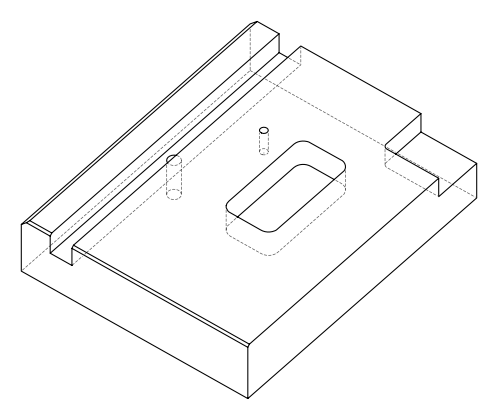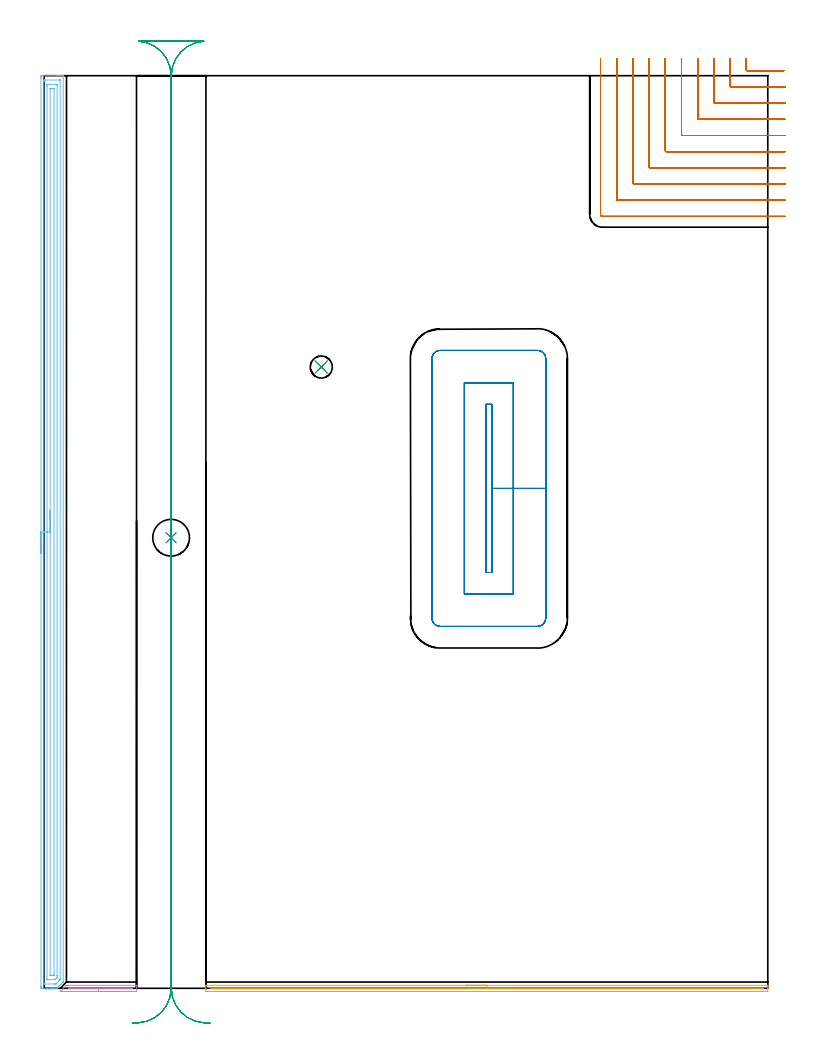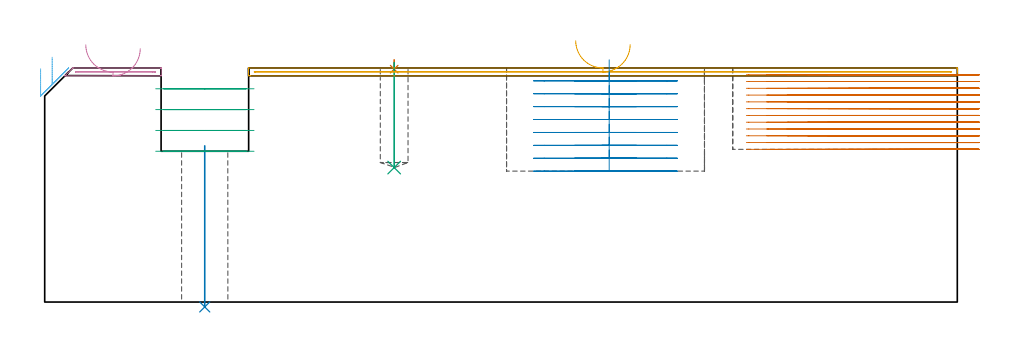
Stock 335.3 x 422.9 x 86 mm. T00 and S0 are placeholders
(PLAN: 9 operations, 6 tool changes, 65.3 min)
(1 SPOT_DRILL | STEP1POCKET | NXT0321_9005460120000 | 0.03 min | 1 mm3)
(2 INDEXABLE_INSERT_DRILL_THROUGH_HOLE_FROM_SOLID | STEP1HOLE | NXT0302_005 | 0.24 min | 19486 mm3)
(3 DRILL_BLIND_HOLE_INTO_CENTER | STEP1POCKET | NXT0301_073 | 0.16 min | 2872 mm3)
(4 AREA_MILL | FG_CHAMFER_SURFACE | UGT0205_001 | 0.68 min | 169 mm3)
(5 AREA_MILL_1 | FG_CHAMFER_SURFACE_1 | UGT0205_001 | 4.3 min | 1100 mm3)
(6 AREA_MILL_2 | FG_CHAMFER_SURFACE_2 | UGT0205_001 | 13.75 min | 22410 mm3)
(7 MILL_CORNER_NOTCH_RECTANGULAR | CORNER_NOTCH_RECTANGULAR | NXT0201_013 | Follow Part, ap 2.5, ae 75% | 24.69 min | 172960 mm3)
(8 MILL_RECTANGULAR_POCKET | POCKET_RECTANGULAR_STRAIGHT | UGT0201_094 | Follow Part, ap 5, ae 75% | 13.52 min | 401360 mm3)
(9 MILL_RECTANGULAR_SLOT | SLOT_RECTANGULAR | UGT0201_004 | Follow Part, ap 8, ae 75% | 7.89 min | 408525 mm3)
(TOOL NXT0321_9005460120000 | NC Spot Drill, 142deg, 12mm, Carbide, Uncoated | D12 PA142 FL30 Z2)
(TOOL NXT0302_005 | Index. Insert Drill 17mm [880-D1700L20-05] | D17 PA176 FL85 Z2)
(TOOL NXT0301_073 | Carbide Drill 10.2mm [860.1-1020-031A1-MM 2214] | D10.2 PA140 FL55 Z2)
(TOOL UGT0205_001 | Chamfer Mill 20 x 3 x 45 deg. | D20 FL50 Z2)
(TOOL NXT0201_013 | ENDMILL 10mm | D10 FL30 Z4)
(TOOL UGT0201_094 | End mill 20 mm | D20 FL38 Z4)
(TOOL UGT0201_004 | End Mill 32 mm | D32 FL53 Z6)
(OP 1 SPOT_DRILL)
G17 G21 G94 G90
T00 M6
G54
G17 G0 G90 X128.4 Y287.9 S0 M3
G43 Z96. H0
G94 G81 G98 Z85.561 F250. R89.
G80
M5
M2
(OP 2 INDEXABLE_INSERT_DRILL_THROUGH_HOLE_FROM_SOLID)
G17 G21 G94 G90
T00 M6
G54
G17 G0 G90 X58.8 Y208.8 S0 M3
G43 Z96. H1
G94 G81 G98 Z-1.797 F250. R57.4
G80
M5
M2
(OP 3 DRILL_BLIND_HOLE_INTO_CENTER)
G17 G21 G94 G90
T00 M6
G54
G17 G0 G90 X128.4 Y287.9 S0 M3
G43 Z96. H1
G94 G81 G98 Z49.4 F250. R88.
G80
M5
M2
(OP 4 AREA_MILL)
G17 G21 G94 G90
T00 M6
G54
G17 G0 G90 X35.1 Y-1.5 S1061 M3
G43 Z96. H0
Z93.1
G94 G1 X35.062 Z92.228 F250.
X34.948 Z91.364
X34.759 Z90.512
X34.497 Z89.68
X34.163 Z88.874
X33.76 Z88.1
X33.291 Z87.364
X32.76 Z86.672
X32.171 Z86.029
X31.528 Z85.44
X30.836 Z84.908
X30.1 Z84.44
X29.326 Z84.037
X28.52 Z83.703
X27.688 Z83.441
X26.836 Z83.252
X25.972 Z83.138
X25.1 Z83.1
X7.544 Y-1.499 Z83.101
X7.435 Y-1.495 Z83.103
X7.411 Y-1.491 Z83.105
X7.516 Y-1.384 Z83.213
X7.582 Y-1.317 Z83.281
X10.183 Y1.284 Z85.881
X10.22 Y1.319 Z85.917
X10.306 Y1.399 Z85.984
X10.526 Y1.4 Z86.
X42.765
X42.791 Y1.394 Z85.991
X42.795 Y1.392 Z85.989
X42.8 Y1.311 Z85.91
X42.799 Y-1.492 Z83.106
X42.765 Y-1.5 Z83.1
X25.1
Y-0.086 Z84.514
X11.41 Y-0.085 Z84.515
X11.374 Y-0.084 Z84.516
X11.304 Y-0.08 Z84.52
X11.282 Y-0.077 Z84.523
X11.287 Y-0.07 Z84.53
X11.306 Y-0.05 Z84.55
X11.344 Y-0.021 Z84.579
X11.377 Y-0.017 Z84.583
X11.41 Y-0.016 Z84.584
X12.257 Y-0.014 Z84.586
X39.674
X40.525 Y-0.018 Z84.582
X40.557 Y-0.021 Z84.579
X40.758 Y-0.05 Z84.55
X40.586 Y-0.08 Z84.52
X40.557 Y-0.082 Z84.518
X39.709 Y-0.086 Z84.514
X25.1
X24.228 Z84.552
X23.363 Z84.666
X22.512 Z84.855
X21.68 Z85.117
X20.874 Z85.451
X20.1 Z85.854
X19.364 Z86.323
X18.672 Z86.854
X18.029 Z87.443
X17.44 Z88.086
X16.908 Z88.779
X16.44 Z89.514
X16.037 Z90.288
X15.703 Z91.094
X15.441 Z91.926
X15.252 Z92.778
X15.138 Z93.643
X15.1 Z94.514
G0 Z96.
M5
M2
(OP 5 AREA_MILL_1)
G17 G21 G94 G90
T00 M6
G54
G17 G0 G90 X195.1 Y1.4 S1061 M3
G43 Z96. H0
G94 G1 X195.138 Z95.128 F250.
X195.252 Z94.263
X195.441 Z93.412
X195.703 Z92.58
X196.037 Z91.774
X196.44 Z91.
X196.908 Z90.264
X197.44 Z89.572
X198.029 Z88.929
X198.672 Z88.339
X199.364 Z87.808
X200.1 Z87.34
X200.874 Z86.937
X201.68 Z86.603
X202.512 Z86.341
X203.364 Z86.152
X204.228 Z86.038
X205.1 Z86.
X335.125
X335.29 Y1.397 Z85.988
X335.294 Y1.356 Z85.947
X335.3 Y0.96 Z85.56
Y0.648 Z85.247
Y-0.05 Z84.545
Y-1.288 Z83.309
X335.298 Y-1.491 Z83.105
X334.843 Y-1.5 Z83.1
X75.522
X75.356 Y-1.499 Z83.101
X74.902 Y-1.491 Z83.105
X74.9 Y-1.288 Z83.309
Y-0.05 Z84.545
Y0.648 Z85.247
Y0.96 Z85.56
X74.906 Y1.356 Z85.947
X74.91 Y1.397 Z85.988
X75.075 Y1.4 Z86.
X205.1
Y-0.014 Z84.586
X332.855 Y-0.015 Z84.585
X332.891 Y-0.017 Z84.583
X333.225 Y-0.05 Z84.55
X332.924 Y-0.083 Z84.517
X332.891 Y-0.085 Z84.515
X77.345
X77.309 Y-0.083 Z84.517
X76.975 Y-0.05 Z84.55
X77.276 Y-0.017 Z84.583
X77.309 Y-0.015 Z84.585
X205.1 Y-0.014 Z84.586
X205.972 Z84.624
X206.836 Z84.738
X207.688 Z84.926
X208.52 Z85.189
X209.326 Z85.523
X210.1 Z85.925
X210.836 Z86.394
X211.528 Z86.925
X212.171 Z87.515
X212.76 Z88.158
X213.292 Z88.85
X213.76 Z89.586
X214.163 Z90.359
X214.497 Z91.165
X214.759 Z91.997
X214.948 Z92.849
X215.062 Z93.714
X215.1 Z94.586
G0 Z96.
M5
M2
(OP 6 AREA_MILL_2)
G17 G21 G94 G90
T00 M6
G54
G17 G0 G90 X-1.5 Y201.45 S1061 M3
G43 Z96. H0
Z85.7
G94 G1 Y201.488 Z84.828 F250.
Y201.602 Z83.963
Y201.791 Z83.112
Y202.053 Z82.28
Y202.387 Z81.474
Y202.79 Z80.7
Y203.258 Z79.964
Y203.79 Z79.272
Y204.379 Z78.629
Y205.022 Z78.04
Y205.714 Z77.508
Y206.45 Z77.04
Y207.224 Z76.637
Y208.03 Z76.303
Y208.862 Z76.041
Y209.713 Z75.852
Y210.578 Z75.738
Y211.45 Z75.7
Y421.74
X-1.499 Y422.282 Z75.701
X-1.497 Y422.63 Z75.702
X-1.493 Y422.89 Z75.704
X-1.156 Y422.894 Z76.042
X-0.551 Y422.9 Z76.646
X5.834 Z83.029
X6.373 Z83.57
X6.708 Z83.904
X7.247 Z84.443
X7.582 Z84.777
X8.536 Z85.736
X8.67 Y422.897 Z85.863
X8.798 Y422.89 Z85.988
X8.8 Y422.729 Z86.
Y3.298
X8.794 Y2.898 Z85.992
X8.698 Y2.799 Z85.896
X8.456 Y2.554 Z85.652
X8.007 Y2.107 Z85.207
X7.71 Y1.809 Z84.908
X7.582 Y1.68 Z84.778
X7.232 Y1.331 Z84.431
X7.047 Y1.147 Z84.246
X6.417 Y0.515 Z83.613
X6.32 Y0.42 Z83.519
X6.221 Y0.32 Z83.42
X6.126 Y0.224 Z83.322
X6.035 Y0.134 Z83.234
X5.92 Y0.022 Z83.119
X5.892 Y0.003 Z83.09
X5.834 Y0.001 Z83.033
X5.802 Y0. Z83.
X5.57 Z82.77
X4.758 Z81.957
X4.087 Z81.282
X2.878 Z80.075
X1.466 Z78.661
X-1.089 Z76.108
X-1.156 Y0.001 Z76.041
X-1.493 Y0.01 Z75.704
X-1.497 Y0.27 Z75.702
X-1.499 Y0.618 Z75.701
X-1.5 Y0.97 Z75.7
Y211.45
X-0.086 Z77.114
Y420.294
X-0.085 Y420.495 Z77.115
X-0.08 Y420.841 Z77.12
X-0.079 Y420.88 Z77.121
X-0.072 Y420.89 Z77.128
X-0.041 Y420.893 Z77.159
X0.064 Y420.898 Z77.264
X0.196 Y420.9 Z77.396
X7.186 Z84.386
X7.337 Y420.897 Z84.537
X7.367 Y420.894 Z84.567
X7.377 Y420.89 Z84.577
X7.38 Y420.882 Z84.58
X7.383 Y420.846 Z84.583
X7.385 Y420.696 Z84.585
Y4.393
X7.383 Y4.191 Z84.583
X7.379 Y4.019 Z84.579
X7.376 Y3.938 Z84.576
X7.323 Y3.881 Z84.523
X7.168 Y3.722 Z84.368
X6.749 Y3.298 Z83.949
X5.841 Y2.391 Z83.041
X5.545 Y2.103 Z82.745
X5.463 Y2.024 Z82.663
X5.348 Y2.009 Z82.548
X4.961 Y2.004 Z82.161
X4.482 Y2. Z81.682
X0.114 Z77.314
X-0.037 Y2.003 Z77.163
X-0.067 Y2.006 Z77.133
X-0.077 Y2.01 Z77.123
X-0.08 Y2.018 Z77.12
X-0.083 Y2.054 Z77.117
X-0.085 Y2.204 Z77.115
X-0.086 Y211.45 Z77.114
X1.328 Z78.528
X1.329 Y417.955 Z78.529
X1.331 Y418.708 Z78.531
X1.333 Y418.844 Z78.533
X1.335 Y418.886 Z78.535
X1.372 Y418.89 Z78.572
X1.466 Y418.894 Z78.666
X2.152 Y418.9 Z79.352
X2.339 Z79.539
X4.773 Z81.973
X5.647 Z82.847
X5.834 Y418.898 Z83.034
X5.897 Y418.895 Z83.097
X5.945 Y418.89 Z83.145
X5.965 Y418.881 Z83.165
X5.966 Y418.848 Z83.166
X5.97 Y418.708 Z83.17
X5.971 Y418.569 Z83.171
Y5.978
Y5.839
X5.964 Y5.085 Z83.164
X5.953 Y4.964 Z83.153
X5.834 Y4.841 Z83.034
X5.516 Y4.517 Z82.716
X5.192 Y4.191 Z82.392
X5.074 Y4.076 Z82.274
X5.035 Y4.04 Z82.235
X5.004 Y4.015 Z82.204
X4.961 Y4.01 Z82.161
X4.273 Y4.001 Z81.473
X1.653 Y4. Z78.853
X1.466 Y4.002 Z78.666
X1.403 Y4.005 Z78.603
X1.355 Y4.01 Z78.555
X1.335 Y4.019 Z78.535
X1.334 Y4.052 Z78.534
X1.33 Y4.191 Z78.53
X1.329 Y4.331 Z78.529
X1.328 Y211.45 Z78.528
X2.743 Z79.943
Y416.67
X2.746 Y416.798 Z79.946
X2.749 Y416.876 Z79.949
X2.788 Y416.89 Z79.988
X3.213 Y416.9 Z80.413
X3.234 Z80.434
X4.108 Z81.308
X4.507 Y416.893 Z81.707
X4.551 Y416.89 Z81.751
X4.554 Y416.858 Z81.754
X4.557 Y416.808 Z81.757
X4.556 Y6.23 Z81.756
X4.554 Y6.102 Z81.754
X4.551 Y6.024 Z81.751
X4.512 Y6.01 Z81.712
X4.087 Y6. Z81.287
X4.066 Z81.266
X3.192 Z80.392
X2.793 Y6.007 Z79.993
X2.749 Y6.01 Z79.949
X2.746 Y6.042 Z79.946
X2.743 Y6.092 Z79.943
Y211.45
Y212.322 Z79.981
Y213.186 Z80.095
Y214.038 Z80.283
Y214.87 Z80.546
Y215.676 Z80.88
Y216.45 Z81.282
Y217.186 Z81.751
Y217.878 Z82.282
Y218.521 Z82.872
Y219.11 Z83.515
Y219.641 Z84.207
Y220.11 Z84.943
Y220.513 Z85.716
Y220.847 Z86.522
Y221.109 Z87.354
Y221.298 Z88.206
Y221.412 Z89.071
Y221.45 Z89.943
G0 Z96.
M5
M2
(OP 7 MILL_CORNER_NOTCH_RECTANGULAR)
G17 G21 G94 G90
T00 M6
G54
G17 G0 G90 X325.3 Y430.9 S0 M3
G43 Z96. H0
Z83.508
G94 G1 Y427.9 F250.
Y425.695 F500.
G3 X325.795 Y425.2 R0.5
G1 X339.74
X342.74 F250.
G0 Z96.
X317.8 Y430.9
Z83.508
G1 Y427.9
Y418.195 F500.
G3 X318.295 Y417.7 R0.5
G1 X340.3
X343.3 F250.
G0 Z96.
X310.3 Y430.9
Z83.508
G1 Y427.9
Y410.695 F500.
G3 X310.795 Y410.2 R0.5
G1 X340.3
X343.3 F250.
G0 Z96.
X302.8 Y430.9
Z83.508
G1 Y427.9
Y403.196 F500.
G3 X303.296 Y402.7 R0.5
G1 X340.3
X343.3 F250.
G0 Z96.
X295.3 Y430.9
Z83.508
G1 Y427.9
Y395.696 F500.
G3 X295.796 Y395.2 R0.5
G1 X340.3
X343.3 F250.
G0 Z96.
X287.8 Y430.9
Z83.508
G1 Y427.9
Y388.196 F500.
G3 X288.296 Y387.7 R0.5
G1 X340.3
X343.3 F250.
G0 Z96.
X280.3 Y430.9
Z83.508
G1 Y427.9
Y380.696 F500.
G3 X280.796 Y380.2 R0.5
G1 X340.3
X343.3 F250.
G0 Z96.
X272.8 Y430.9
Z83.508
G1 Y427.9
Y373.196 F500.
G3 X273.296 Y372.7 R0.5
G1 X340.3
X343.3 F250.
G0 Z96.
X265.3 Y430.9
Z83.508
G1 Y427.9
Y365.697 F500.
G3 X265.797 Y365.2 R0.5
G1 X340.3
X343.3 F250.
G0 Z96.
X257.8 Y430.9
Z83.508
G1 Y427.9
Y358.6 F500.
G3 X258.7 Y357.7 R0.9
G1 X340.3
X343.3 F250.
G0 Z96.
X325.3 Y430.9
Z81.017
G1 Y427.9
Y425.695 F500.
G3 X325.795 Y425.2 R0.5
G1 X339.74
X342.74 F250.
G0 Z96.
X317.8 Y430.9
Z81.017
G1 Y427.9
Y418.195 F500.
G3 X318.295 Y417.7 R0.5
G1 X340.3
X343.3 F250.
G0 Z96.
X310.3 Y430.9
Z81.017
G1 Y427.9
Y410.695 F500.
G3 X310.795 Y410.2 R0.5
G1 X340.3
X343.3 F250.
G0 Z96.
X302.8 Y430.9
Z81.017
G1 Y427.9
Y403.196 F500.
G3 X303.296 Y402.7 R0.5
G1 X340.3
X343.3 F250.
G0 Z96.
X295.3 Y430.9
Z81.017
G1 Y427.9
Y395.696 F500.
G3 X295.796 Y395.2 R0.5
G1 X340.3
X343.3 F250.
G0 Z96.
X287.8 Y430.9
Z81.017
G1 Y427.9
Y388.196 F500.
G3 X288.296 Y387.7 R0.5
G1 X340.3
X343.3 F250.
G0 Z96.
X280.3 Y430.9
Z81.017
G1 Y427.9
Y380.696 F500.
G3 X280.796 Y380.2 R0.5
G1 X340.3
X343.3 F250.
G0 Z96.
X272.8 Y430.9
Z81.017
G1 Y427.9
Y373.196 F500.
G3 X273.296 Y372.7 R0.5
G1 X340.3
X343.3 F250.
G0 Z96.
X265.3 Y430.9
Z81.017
G1 Y427.9
Y365.697 F500.
G3 X265.797 Y365.2 R0.5
G1 X340.3
X343.3 F250.
G0 Z96.
X257.8 Y430.9
Z81.017
G1 Y427.9
Y358.6 F500.
G3 X258.7 Y357.7 R0.9
G1 X340.3
X343.3 F250.
G0 Z96.
X325.3 Y430.9
Z78.525
G1 Y427.9
Y425.695 F500.
G3 X325.795 Y425.2 R0.5
G1 X339.74
X342.74 F250.
G0 Z96.
X317.8 Y430.9
Z78.525
G1 Y427.9
Y418.195 F500.
G3 X318.295 Y417.7 R0.5
G1 X340.3
X343.3 F250.
G0 Z96.
X310.3 Y430.9
Z78.525
G1 Y427.9
Y410.695 F500.
G3 X310.795 Y410.2 R0.5
G1 X340.3
X343.3 F250.
G0 Z96.
X302.8 Y430.9
Z78.525
G1 Y427.9
Y403.196 F500.
G3 X303.296 Y402.7 R0.5
G1 X340.3
X343.3 F250.
G0 Z96.
X295.3 Y430.9
Z78.525
G1 Y427.9
Y395.696 F500.
G3 X295.796 Y395.2 R0.5
G1 X340.3
X343.3 F250.
G0 Z96.
X287.8 Y430.9
Z78.525
G1 Y427.9
Y388.196 F500.
G3 X288.296 Y387.7 R0.5
G1 X340.3
X343.3 F250.
G0 Z96.
X280.3 Y430.9
Z78.525
G1 Y427.9
Y380.696 F500.
G3 X280.796 Y380.2 R0.5
G1 X340.3
X343.3 F250.
G0 Z96.
X272.8 Y430.9
Z78.525
G1 Y427.9
Y373.196 F500.
G3 X273.296 Y372.7 R0.5
G1 X340.3
X343.3 F250.
G0 Z96.
X265.3 Y430.9
Z78.525
G1 Y427.9
Y365.697 F500.
G3 X265.797 Y365.2 R0.5
G1 X340.3
X343.3 F250.
G0 Z96.
X257.8 Y430.9
Z78.525
G1 Y427.9
Y358.6 F500.
G3 X258.7 Y357.7 R0.9
G1 X340.3
X343.3 F250.
G0 Z96.
X325.3 Y430.9
Z76.033
G1 Y427.9
Y425.695 F500.
G3 X325.795 Y425.2 R0.5
G1 X339.74
X342.74 F250.
G0 Z96.
X317.8 Y430.9
Z76.033
G1 Y427.9
Y418.195 F500.
G3 X318.295 Y417.7 R0.5
G1 X340.3
X343.3 F250.
G0 Z96.
X310.3 Y430.9
Z76.033
G1 Y427.9
Y410.695 F500.
G3 X310.795 Y410.2 R0.5
G1 X340.3
X343.3 F250.
G0 Z96.
X302.8 Y430.9
Z76.033
G1 Y427.9
Y403.196 F500.
G3 X303.296 Y402.7 R0.5
G1 X340.3
X343.3 F250.
G0 Z96.
X295.3 Y430.9
Z76.033
G1 Y427.9
Y395.696 F500.
G3 X295.796 Y395.2 R0.5
G1 X340.3
X343.3 F250.
G0 Z96.
X287.8 Y430.9
Z76.033
G1 Y427.9
Y388.196 F500.
G3 X288.296 Y387.7 R0.5
G1 X340.3
X343.3 F250.
G0 Z96.
X280.3 Y430.9
Z76.033
G1 Y427.9
Y380.696 F500.
G3 X280.796 Y380.2 R0.5
G1 X340.3
X343.3 F250.
G0 Z96.
X272.8 Y430.9
Z76.033
G1 Y427.9
Y373.196 F500.
G3 X273.296 Y372.7 R0.5
G1 X340.3
X343.3 F250.
G0 Z96.
X265.3 Y430.9
Z76.033
G1 Y427.9
Y365.697 F500.
G3 X265.797 Y365.2 R0.5
G1 X340.3
X343.3 F250.
G0 Z96.
X257.8 Y430.9
Z76.033
G1 Y427.9
Y358.6 F500.
G3 X258.7 Y357.7 R0.9
G1 X340.3
X343.3 F250.
G0 Z96.
X325.3 Y430.9
Z73.542
G1 Y427.9
Y425.695 F500.
G3 X325.795 Y425.2 R0.5
G1 X339.74
X342.74 F250.
G0 Z96.
X317.8 Y430.9
Z73.542
G1 Y427.9
Y418.195 F500.
G3 X318.295 Y417.7 R0.5
G1 X340.3
X343.3 F250.
G0 Z96.
X310.3 Y430.9
Z73.542
G1 Y427.9
Y410.695 F500.
G3 X310.795 Y410.2 R0.5
G1 X340.3
X343.3 F250.
G0 Z96.
X302.8 Y430.9
Z73.542
G1 Y427.9
Y403.196 F500.
G3 X303.296 Y402.7 R0.5
G1 X340.3
X343.3 F250.
G0 Z96.
X295.3 Y430.9
Z73.542
G1 Y427.9
Y395.696 F500.
G3 X295.796 Y395.2 R0.5
G1 X340.3
X343.3 F250.
G0 Z96.
X287.8 Y430.9
Z73.542
G1 Y427.9
Y388.196 F500.
G3 X288.296 Y387.7 R0.5
G1 X340.3
X343.3 F250.
G0 Z96.
X280.3 Y430.9
Z73.542
G1 Y427.9
Y380.696 F500.
G3 X280.796 Y380.2 R0.5
G1 X340.3
X343.3 F250.
G0 Z96.
X272.8 Y430.9
Z73.542
G1 Y427.9
Y373.196 F500.
G3 X273.296 Y372.7 R0.5
G1 X340.3
X343.3 F250.
G0 Z96.
X265.3 Y430.9
Z73.542
G1 Y427.9
Y365.697 F500.
G3 X265.797 Y365.2 R0.5
G1 X340.3
X343.3 F250.
G0 Z96.
X257.8 Y430.9
Z73.542
G1 Y427.9
Y358.6 F500.
G3 X258.7 Y357.7 R0.9
G1 X340.3
X343.3 F250.
G0 Z96.
X325.3 Y430.9
Z71.05
G1 Y427.9
Y425.695 F500.
G3 X325.795 Y425.2 R0.5
G1 X339.74
X342.74 F250.
G0 Z96.
X317.8 Y430.9
Z71.05
G1 Y427.9
Y418.195 F500.
G3 X318.295 Y417.7 R0.5
G1 X340.3
X343.3 F250.
G0 Z96.
X310.3 Y430.9
Z71.05
G1 Y427.9
Y410.695 F500.
G3 X310.795 Y410.2 R0.5
G1 X340.3
X343.3 F250.
G0 Z96.
X302.8 Y430.9
Z71.05
G1 Y427.9
Y403.196 F500.
G3 X303.296 Y402.7 R0.5
G1 X340.3
X343.3 F250.
G0 Z96.
X295.3 Y430.9
Z71.05
G1 Y427.9
Y395.696 F500.
G3 X295.796 Y395.2 R0.5
G1 X340.3
X343.3 F250.
G0 Z96.
X287.8 Y430.9
Z71.05
G1 Y427.9
Y388.196 F500.
G3 X288.296 Y387.7 R0.5
G1 X340.3
X343.3 F250.
G0 Z96.
X280.3 Y430.9
Z71.05
G1 Y427.9
Y380.696 F500.
G3 X280.796 Y380.2 R0.5
G1 X340.3
X343.3 F250.
G0 Z96.
X272.8 Y430.9
Z71.05
G1 Y427.9
Y373.196 F500.
G3 X273.296 Y372.7 R0.5
G1 X340.3
X343.3 F250.
G0 Z96.
X265.3 Y430.9
Z71.05
G1 Y427.9
Y365.697 F500.
G3 X265.797 Y365.2 R0.5
G1 X340.3
X343.3 F250.
G0 Z96.
X257.8 Y430.9
Z71.05
G1 Y427.9
Y358.6 F500.
G3 X258.7 Y357.7 R0.9
G1 X340.3
X343.3 F250.
G0 Z96.
X325.3 Y430.9
Z68.558
G1 Y427.9
Y425.695 F500.
G3 X325.795 Y425.2 R0.5
G1 X339.74
X342.74 F250.
G0 Z96.
X317.8 Y430.9
Z68.558
G1 Y427.9
Y418.195 F500.
G3 X318.295 Y417.7 R0.5
G1 X340.3
X343.3 F250.
G0 Z96.
X310.3 Y430.9
Z68.558
G1 Y427.9
Y410.695 F500.
G3 X310.795 Y410.2 R0.5
G1 X340.3
X343.3 F250.
G0 Z96.
X302.8 Y430.9
Z68.558
G1 Y427.9
Y403.196 F500.
G3 X303.296 Y402.7 R0.5
G1 X340.3
X343.3 F250.
G0 Z96.
X295.3 Y430.9
Z68.558
G1 Y427.9
Y395.696 F500.
G3 X295.796 Y395.2 R0.5
G1 X340.3
X343.3 F250.
G0 Z96.
X287.8 Y430.9
Z68.558
G1 Y427.9
Y388.196 F500.
G3 X288.296 Y387.7 R0.5
G1 X340.3
X343.3 F250.
G0 Z96.
X280.3 Y430.9
Z68.558
G1 Y427.9
Y380.696 F500.
G3 X280.796 Y380.2 R0.5
G1 X340.3
X343.3 F250.
G0 Z96.
X272.8 Y430.9
Z68.558
G1 Y427.9
Y373.196 F500.
G3 X273.296 Y372.7 R0.5
G1 X340.3
X343.3 F250.
G0 Z96.
X265.3 Y430.9
Z68.558
G1 Y427.9
Y365.697 F500.
G3 X265.797 Y365.2 R0.5
G1 X340.3
X343.3 F250.
G0 Z96.
X257.8 Y430.9
Z68.558
G1 Y427.9
Y358.6 F500.
G3 X258.7 Y357.7 R0.9
G1 X340.3
X343.3 F250.
G0 Z96.
X325.3 Y430.9
Z66.067
G1 Y427.9
Y425.695 F500.
G3 X325.795 Y425.2 R0.5
G1 X339.74
X342.74 F250.
G0 Z96.
X317.8 Y430.9
Z66.067
G1 Y427.9
Y418.195 F500.
G3 X318.295 Y417.7 R0.5
G1 X340.3
X343.3 F250.
G0 Z96.
X310.3 Y430.9
Z66.067
G1 Y427.9
Y410.695 F500.
G3 X310.795 Y410.2 R0.5
G1 X340.3
X343.3 F250.
G0 Z96.
X302.8 Y430.9
Z66.067
G1 Y427.9
Y403.196 F500.
G3 X303.296 Y402.7 R0.5
G1 X340.3
X343.3 F250.
G0 Z96.
X295.3 Y430.9
Z66.067
G1 Y427.9
Y395.696 F500.
G3 X295.796 Y395.2 R0.5
G1 X340.3
X343.3 F250.
G0 Z96.
X287.8 Y430.9
Z66.067
G1 Y427.9
Y388.196 F500.
G3 X288.296 Y387.7 R0.5
G1 X340.3
X343.3 F250.
G0 Z96.
X280.3 Y430.9
Z66.067
G1 Y427.9
Y380.696 F500.
G3 X280.796 Y380.2 R0.5
G1 X340.3
X343.3 F250.
G0 Z96.
X272.8 Y430.9
Z66.067
G1 Y427.9
Y373.196 F500.
G3 X273.296 Y372.7 R0.5
G1 X340.3
X343.3 F250.
G0 Z96.
X265.3 Y430.9
Z66.067
G1 Y427.9
Y365.697 F500.
G3 X265.797 Y365.2 R0.5
G1 X340.3
X343.3 F250.
G0 Z96.
X257.8 Y430.9
Z66.067
G1 Y427.9
Y358.6 F500.
G3 X258.7 Y357.7 R0.9
G1 X340.3
X343.3 F250.
G0 Z96.
X325.3 Y430.9
Z63.575
G1 Y427.9
Y425.695 F500.
G3 X325.795 Y425.2 R0.5
G1 X339.74
X342.74 F250.
G0 Z96.
X317.8 Y430.9
Z63.575
G1 Y427.9
Y418.195 F500.
G3 X318.295 Y417.7 R0.5
G1 X340.3
X343.3 F250.
G0 Z96.
X310.3 Y430.9
Z63.575
G1 Y427.9
Y410.695 F500.
G3 X310.795 Y410.2 R0.5
G1 X340.3
X343.3 F250.
G0 Z96.
X302.8 Y430.9
Z63.575
G1 Y427.9
Y403.196 F500.
G3 X303.296 Y402.7 R0.5
G1 X340.3
X343.3 F250.
G0 Z96.
X295.3 Y430.9
Z63.575
G1 Y427.9
Y395.696 F500.
G3 X295.796 Y395.2 R0.5
G1 X340.3
X343.3 F250.
G0 Z96.
X287.8 Y430.9
Z63.575
G1 Y427.9
Y388.196 F500.
G3 X288.296 Y387.7 R0.5
G1 X340.3
X343.3 F250.
G0 Z96.
X280.3 Y430.9
Z63.575
G1 Y427.9
Y380.696 F500.
G3 X280.796 Y380.2 R0.5
G1 X340.3
X343.3 F250.
G0 Z96.
X272.8 Y430.9
Z63.575
G1 Y427.9
Y373.196 F500.
G3 X273.296 Y372.7 R0.5
G1 X340.3
X343.3 F250.
G0 Z96.
X265.3 Y430.9
Z63.575
G1 Y427.9
Y365.697 F500.
G3 X265.797 Y365.2 R0.5
G1 X340.3
X343.3 F250.
G0 Z96.
X257.8 Y430.9
Z63.575
G1 Y427.9
Y358.6 F500.
G3 X258.7 Y357.7 R0.9
G1 X340.3
X343.3 F250.
G0 Z96.
X325.3 Y430.9
Z61.083
G1 Y427.9
Y425.695 F500.
G3 X325.795 Y425.2 R0.5
G1 X339.74
X342.74 F250.
G0 Z96.
X317.8 Y430.9
Z61.083
G1 Y427.9
Y418.195 F500.
G3 X318.295 Y417.7 R0.5
G1 X340.3
X343.3 F250.
G0 Z96.
X310.3 Y430.9
Z61.083
G1 Y427.9
Y410.695 F500.
G3 X310.795 Y410.2 R0.5
G1 X340.3
X343.3 F250.
G0 Z96.
X302.8 Y430.9
Z61.083
G1 Y427.9
Y403.196 F500.
G3 X303.296 Y402.7 R0.5
G1 X340.3
X343.3 F250.
G0 Z96.
X295.3 Y430.9
Z61.083
G1 Y427.9
Y395.696 F500.
G3 X295.796 Y395.2 R0.5
G1 X340.3
X343.3 F250.
G0 Z96.
X287.8 Y430.9
Z61.083
G1 Y427.9
Y388.196 F500.
G3 X288.296 Y387.7 R0.5
G1 X340.3
X343.3 F250.
G0 Z96.
X280.3 Y430.9
Z61.083
G1 Y427.9
Y380.696 F500.
G3 X280.796 Y380.2 R0.5
G1 X340.3
X343.3 F250.
G0 Z96.
X272.8 Y430.9
Z61.083
G1 Y427.9
Y373.196 F500.
G3 X273.296 Y372.7 R0.5
G1 X340.3
X343.3 F250.
G0 Z96.
X265.3 Y430.9
Z61.083
G1 Y427.9
Y365.697 F500.
G3 X265.797 Y365.2 R0.5
G1 X340.3
X343.3 F250.
G0 Z96.
X257.8 Y430.9
Z61.083
G1 Y427.9
Y358.6 F500.
G3 X258.7 Y357.7 R0.9
G1 X340.3
X343.3 F250.
G0 Z96.
X325.3 Y430.9
Z58.592
G1 Y427.9
Y425.695 F500.
G3 X325.795 Y425.2 R0.5
G1 X339.74
X342.74 F250.
G0 Z96.
X317.8 Y430.9
Z58.592
G1 Y427.9
Y418.195 F500.
G3 X318.295 Y417.7 R0.5
G1 X340.3
X343.3 F250.
G0 Z96.
X310.3 Y430.9
Z58.592
G1 Y427.9
Y410.695 F500.
G3 X310.795 Y410.2 R0.5
G1 X340.3
X343.3 F250.
G0 Z96.
X302.8 Y430.9
Z58.592
G1 Y427.9
Y403.196 F500.
G3 X303.296 Y402.7 R0.5
G1 X340.3
X343.3 F250.
G0 Z96.
X295.3 Y430.9
Z58.592
G1 Y427.9
Y395.696 F500.
G3 X295.796 Y395.2 R0.5
G1 X340.3
X343.3 F250.
G0 Z96.
X287.8 Y430.9
Z58.592
G1 Y427.9
Y388.196 F500.
G3 X288.296 Y387.7 R0.5
G1 X340.3
X343.3 F250.
G0 Z96.
X280.3 Y430.9
Z58.592
G1 Y427.9
Y380.696 F500.
G3 X280.796 Y380.2 R0.5
G1 X340.3
X343.3 F250.
G0 Z96.
X272.8 Y430.9
Z58.592
G1 Y427.9
Y373.196 F500.
G3 X273.296 Y372.7 R0.5
G1 X340.3
X343.3 F250.
G0 Z96.
X265.3 Y430.9
Z58.592
G1 Y427.9
Y365.697 F500.
G3 X265.797 Y365.2 R0.5
G1 X340.3
X343.3 F250.
G0 Z96.
X257.8 Y430.9
Z58.592
G1 Y427.9
Y358.6 F500.
G3 X258.7 Y357.7 R0.9
G1 X340.3
X343.3 F250.
G0 Z96.
X325.3 Y430.9
Z56.1
G1 Y427.9
Y425.695 F500.
G3 X325.795 Y425.2 R0.5
G1 X339.74
X342.74 F250.
G0 Z96.
X317.8 Y430.9
Z56.1
G1 Y427.9
Y418.195 F500.
G3 X318.295 Y417.7 R0.5
G1 X340.3
X343.3 F250.
G0 Z96.
X310.3 Y430.9
Z56.1
G1 Y427.9
Y410.695 F500.
G3 X310.795 Y410.2 R0.5
G1 X340.3
X343.3 F250.
G0 Z96.
X302.8 Y430.9
Z56.1
G1 Y427.9
Y403.196 F500.
G3 X303.296 Y402.7 R0.5
G1 X340.3
X343.3 F250.
G0 Z96.
X295.3 Y430.9
Z56.1
G1 Y427.9
Y395.696 F500.
G3 X295.796 Y395.2 R0.5
G1 X340.3
X343.3 F250.
G0 Z96.
X287.8 Y430.9
Z56.1
G1 Y427.9
Y388.196 F500.
G3 X288.296 Y387.7 R0.5
G1 X340.3
X343.3 F250.
G0 Z96.
X280.3 Y430.9
Z56.1
G1 Y427.9
Y380.696 F500.
G3 X280.796 Y380.2 R0.5
G1 X340.3
X343.3 F250.
G0 Z96.
X272.8 Y430.9
Z56.1
G1 Y427.9
Y373.196 F500.
G3 X273.296 Y372.7 R0.5
G1 X340.3
X343.3 F250.
G0 Z96.
X265.3 Y430.9
Z56.1
G1 Y427.9
Y365.697 F500.
G3 X265.797 Y365.2 R0.5
G1 X340.3
X343.3 F250.
G0 Z96.
X257.8 Y430.9
Z56.1
G1 Y427.9
Y358.6 F500.
G3 X258.7 Y357.7 R0.9
G1 X340.3
X343.3 F250.
G0 Z96.
M5
M2
(OP 8 MILL_RECTANGULAR_POCKET)
G17 G21 G94 G90
T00 M6
G54
G17 G0 G90 X207.4 Y202.773 S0 M3
G43 Z96. H0
Z89.
G94 G1 Y231.65 Z81.262 F250.
Y270.6 F500.
X204.7
Y192.7
X207.4
Y231.65
X217.4
Y280.6
X194.7
Y182.7
X217.4
Y231.65
X232.4
Y291.8
G3 X228.6 Y295.6 R3.8
G1 X183.5
G3 X179.7 Y291.8 R3.8
G1 Y171.5
G3 X183.5 Y167.7 R3.8
G1 X228.6
G3 X232.4 Y171.5 R3.8
G1 Y231.65
Y232.65
G0 X207.4 Y202.773 Z84.262
G1 Y231.65 Z76.525 F250.
Y270.6 F500.
X204.7
Y192.7
X207.4
Y231.65
X217.4
Y280.6
X194.7
Y182.7
X217.4
Y231.65
X232.4
Y291.8
G3 X228.6 Y295.6 R3.8
G1 X183.5
G3 X179.7 Y291.8 R3.8
G1 Y171.5
G3 X183.5 Y167.7 R3.8
G1 X228.6
G3 X232.4 Y171.5 R3.8
G1 Y231.65
Y232.65
G0 X207.4 Y202.773 Z79.525
G1 Y231.65 Z71.787 F250.
Y270.6 F500.
X204.7
Y192.7
X207.4
Y231.65
X217.4
Y280.6
X194.7
Y182.7
X217.4
Y231.65
X232.4
Y291.8
G3 X228.6 Y295.6 R3.8
G1 X183.5
G3 X179.7 Y291.8 R3.8
G1 Y171.5
G3 X183.5 Y167.7 R3.8
G1 X228.6
G3 X232.4 Y171.5 R3.8
G1 Y231.65
Y232.65
G0 X207.4 Y202.773 Z74.787
G1 Y231.65 Z67.05 F250.
Y270.6 F500.
X204.7
Y192.7
X207.4
Y231.65
X217.4
Y280.6
X194.7
Y182.7
X217.4
Y231.65
X232.4
Y291.8
G3 X228.6 Y295.6 R3.8
G1 X183.5
G3 X179.7 Y291.8 R3.8
G1 Y171.5
G3 X183.5 Y167.7 R3.8
G1 X228.6
G3 X232.4 Y171.5 R3.8
G1 Y231.65
Y232.65
G0 X207.4 Y202.773 Z70.05
G1 Y231.65 Z62.312 F250.
Y270.6 F500.
X204.7
Y192.7
X207.4
Y231.65
X217.4
Y280.6
X194.7
Y182.7
X217.4
Y231.65
X232.4
Y291.8
G3 X228.6 Y295.6 R3.8
G1 X183.5
G3 X179.7 Y291.8 R3.8
G1 Y171.5
G3 X183.5 Y167.7 R3.8
G1 X228.6
G3 X232.4 Y171.5 R3.8
G1 Y231.65
Y232.65
G0 X207.4 Y202.773 Z65.312
G1 Y231.65 Z57.575 F250.
Y270.6 F500.
X204.7
Y192.7
X207.4
Y231.65
X217.4
Y280.6
X194.7
Y182.7
X217.4
Y231.65
X232.4
Y291.8
G3 X228.6 Y295.6 R3.8
G1 X183.5
G3 X179.7 Y291.8 R3.8
G1 Y171.5
G3 X183.5 Y167.7 R3.8
G1 X228.6
G3 X232.4 Y171.5 R3.8
G1 Y231.65
Y232.65
G0 X207.4 Y202.773 Z60.575
G1 Y231.65 Z52.837 F250.
Y270.6 F500.
X204.7
Y192.7
X207.4
Y231.65
X217.4
Y280.6
X194.7
Y182.7
X217.4
Y231.65
X232.4
Y291.8
G3 X228.6 Y295.6 R3.8
G1 X183.5
G3 X179.7 Y291.8 R3.8
G1 Y171.5
G3 X183.5 Y167.7 R3.8
G1 X228.6
G3 X232.4 Y171.5 R3.8
G1 Y231.65
Y232.65
G0 X207.4 Y202.773 Z55.837
G1 Y231.65 Z48.1 F250.
Y270.6 F500.
X204.7
Y192.7
X207.4
Y231.65
X217.4
Y280.6
X194.7
Y182.7
X217.4
Y231.65
X232.4
Y291.8
G3 X228.6 Y295.6 R3.8
G1 X183.5
G3 X179.7 Y291.8 R3.8
G1 Y171.5
G3 X183.5 Y167.7 R3.8
G1 X228.6
G3 X232.4 Y171.5 R3.8
G1 Y231.65
Y232.65
G0 Z96.
M5
M2
(OP 9 MILL_RECTANGULAR_SLOT)
G17 G21 G94 G90
T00 M6
G54
G17 G0 G90 X76.915 Y-16.154 S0 M3
G43 Z96. H0
Z78.35
G94 G1 X73.921 Y-15.97 F250.
G2 X58.9 Y0. R16. F500.
G1 Y422.9
G2 X73.921 Y438.87 R16.
G1 Y438.9
X43.779
Y438.87
G2 X58.8 Y422.9 R16.
G1 Y0.
G2 X43.779 Y-15.97 R16.
G1 X40.785 Y-16.154 F250.
G0 X76.915 Z70.7
G1 X73.921 Y-15.97
G2 X58.9 Y0. R16. F500.
G1 Y422.9
G2 X73.921 Y438.87 R16.
G1 Y438.9
X43.779
Y438.87
G2 X58.8 Y422.9 R16.
G1 Y0.
G2 X43.779 Y-15.97 R16.
G1 X40.785 Y-16.154 F250.
G0 X76.915 Z63.05
G1 X73.921 Y-15.97
G2 X58.9 Y0. R16. F500.
G1 Y422.9
G2 X73.921 Y438.87 R16.
G1 Y438.9
X43.779
Y438.87
G2 X58.8 Y422.9 R16.
G1 Y0.
G2 X43.779 Y-15.97 R16.
G1 X40.785 Y-16.154 F250.
G0 X76.915 Z55.4
G1 X73.921 Y-15.97
G2 X58.9 Y0. R16. F500.
G1 Y422.9
G2 X73.921 Y438.87 R16.
G1 Y438.9
X43.779
Y438.87
G2 X58.8 Y422.9 R16.
G1 Y0.
G2 X43.779 Y-15.97 R16.
G1 X40.785 Y-16.154 F250.
G0 Z96.
M5
M2
